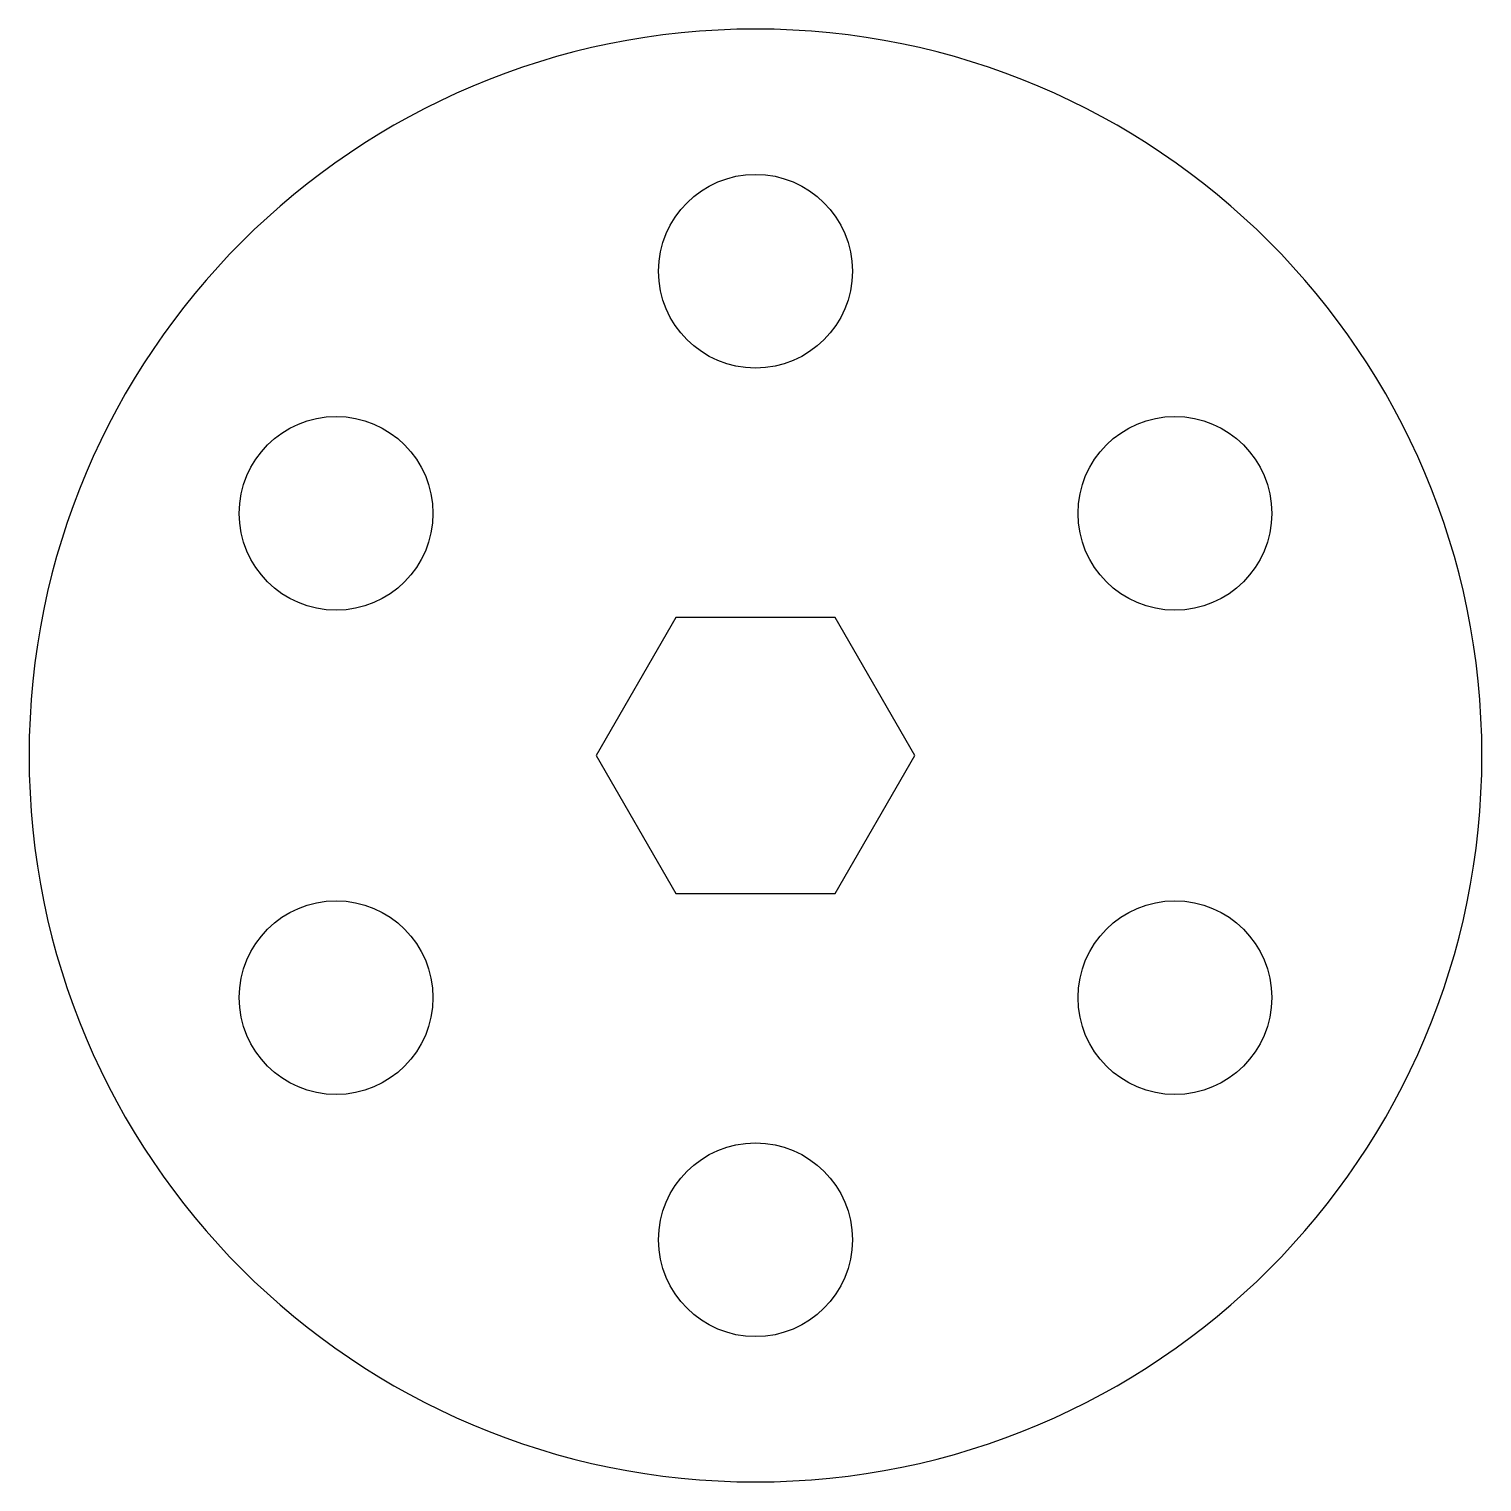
# Model space of a CAD drawing. Header units: millimetres. Extents: x 0 to 30, y 0 to 30.
import ezdxf

# ---------------------------------------------------------------- set-up
doc = ezdxf.new("R2010")
doc.units = ezdxf.units.MM
doc.layers.add('CUT', color=1, linetype='Continuous')

msp = doc.modelspace()

# ---------------------------------------------------------------- linework, layer by layer
at = {"layer": 'CUT'}
msp.add_lwpolyline([(0, 15, 1), (30, 15, 1)], format="xyb", close=True, dxfattribs=at)
msp.add_lwpolyline([(18.291, 15), (16.645, 17.85), (13.355, 17.85), (11.709, 15), (13.355, 12.15), (16.645, 12.15)], close=True, dxfattribs=at)
for centre in [(15, 25), (6.34, 20), (23.66, 20), (6.34, 10), (23.66, 10), (15, 5)]:
    msp.add_circle(centre, 2, dxfattribs=at)

doc.saveas('drawing.dxf')
